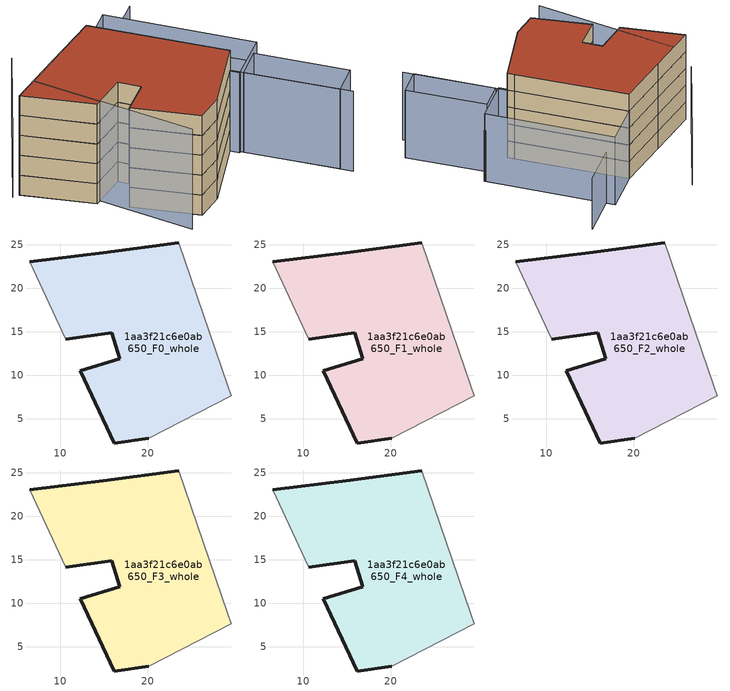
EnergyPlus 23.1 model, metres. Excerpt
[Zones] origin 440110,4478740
1aa3f21c6e0ab650_F0_whole
 floor ground (EU_floor_Construction): 29.59,7.62 29.21,8.77 23.56,25.18 14.91,24.08 6.5,23.01 10.59,14.16 15.88,14.86 16.8,11.91 12.28,10.51 16.16,2.22 20.12,2.75 z0
 wall outside (EU_wall_Construction): 20.12,2.75 16.16,2.22 12.28,10.51 16.8,11.91 15.88,14.86 10.59,14.16 / 6.5,23.01 14.91,24.08 23.56,25.18 z0:3
 wall adiabatic (EU_wall_Construction): 23.56,25.18 29.21,8.77 29.59,7.62 20.12,2.75 / 10.59,14.16 6.5,23.01 z0:3
1aa3f21c6e0ab650_F1_whole
 floor to 1aa3f21c6e0ab650_F0_whole (EU_floor_Construction): 29.59,7.62 29.21,8.77 23.56,25.18 14.91,24.08 6.5,23.01 10.58,14.16 15.88,14.86 16.8,11.91 12.28,10.51 16.16,2.22 20.12,2.75 z3
 wall outside (EU_wall_Construction): 20.12,2.75 16.16,2.22 12.28,10.51 16.8,11.91 15.88,14.86 10.59,14.16 / 6.5,23.01 14.91,24.08 23.56,25.18 z3:6
 wall adiabatic (EU_wall_Construction): 23.56,25.18 29.21,8.77 29.59,7.62 20.12,2.75 / 10.59,14.16 6.5,23.01 z3:6
1aa3f21c6e0ab650_F2_whole
 floor to 1aa3f21c6e0ab650_F1_whole (EU_floor_Construction): 29.59,7.62 29.21,8.77 23.56,25.18 14.91,24.08 6.5,23.01 10.58,14.16 15.88,14.86 16.8,11.91 12.28,10.51 16.16,2.22 20.12,2.75 z6
 wall outside (EU_wall_Construction): 20.12,2.75 16.16,2.22 12.28,10.51 16.8,11.91 15.88,14.86 10.59,14.16 / 6.5,23.01 14.91,24.08 23.56,25.18 z6:9
 wall adiabatic (EU_wall_Construction): 23.56,25.18 29.21,8.77 29.59,7.62 20.12,2.75 / 10.59,14.16 6.5,23.01 z6:9
1aa3f21c6e0ab650_F3_whole
 floor to 1aa3f21c6e0ab650_F2_whole (EU_floor_Construction): 29.59,7.62 29.21,8.77 23.56,25.18 14.91,24.08 6.5,23.01 10.58,14.16 15.88,14.86 16.8,11.91 12.28,10.51 16.16,2.22 20.12,2.75 z9
 wall outside (EU_wall_Construction): 20.12,2.75 16.16,2.22 12.28,10.51 16.8,11.91 15.88,14.86 10.59,14.16 / 6.5,23.01 14.91,24.08 23.56,25.18 z9:12
 wall adiabatic (EU_wall_Construction): 23.56,25.18 29.21,8.77 29.59,7.62 20.12,2.75 / 10.59,14.16 6.5,23.01 z9:12
1aa3f21c6e0ab650_F4_whole
 floor to 1aa3f21c6e0ab650_F3_whole (EU_floor_Construction): 29.59,7.62 29.21,8.77 23.56,25.18 14.91,24.08 6.5,23.01 10.58,14.16 15.88,14.86 16.8,11.91 12.28,10.51 16.16,2.22 20.12,2.75 z12
 wall outside (EU_wall_Construction): 20.12,2.75 16.16,2.22 12.28,10.51 16.8,11.91 15.88,14.86 10.59,14.16 / 6.5,23.01 14.91,24.08 23.56,25.18 z12:15
 wall adiabatic (EU_wall_Construction): 23.56,25.18 29.21,8.77 29.59,7.62 20.12,2.75 / 10.59,14.16 6.5,23.01 z12:15
 roof outside (EU_roof_Construction): 23.56,25.18 29.21,8.77 29.59,7.62 20.12,2.75 16.16,2.22 12.28,10.51 16.8,11.91 15.88,14.86 10.59,14.16 6.5,23.01 14.91,24.08 z15
shading: 16.3,3.03 29.59,7.62 / 29.59,7.62 34.76,-7.35 / 34.21,-5.78 30.15,5.97 / 30.15,5.97 34.22,7.38 / 34.22,7.38 38.28,-4.38 / 38.28,-4.38 34.21,-5.78 / 30.05,27.33 36.32,8.47 / 36.32,8.47 29.83,6.31 / 29.83,6.31 23.56,25.18 / 23.56,25.18 30.05,27.33 z0:12; 10.03,23.5 13.07,1.46 z0:15; 36.34,8.41 30.42,26.05 / 30.42,26.05 36.99,28.25 / 19.41,33.49 5.68,23.42 z0:9
[Building]
EU S2 Campaign: North Axis=0; Terrain=City; Solar Distribution=FullExterior
[Site:Location]
Madrid: Latitude=40.5; Longitude=-3.5; Time Zone=1; Elevation=609
[SizingPeriod:WeatherFileDays]
AnnualSizingPeriod: Begin Month=1; Begin Day of Month=1; End Month=12; End Day of Month=31; Day of Week for Start Day=Monday; Use Weather File Daylight Saving Period=No; Use Weather File Rain and Snow Indicators=No
[MATERIAL]
EU_InternalMass_Material: Roughness=MediumRough; Thickness=0.1; Conductivity=1; Density=1800; Specific Heat=900; Thermal Absorptance=0.9; Solar Absorptance=0.7; Visible Absorptance=0.7
[MATERIAL:NOMASS] Roughness=MediumRough; Thermal Absorptance=0.9; Solar Absorptance=0.7; Visible Absorptance=0.7
Name | Thermal Resistance
EU_wall_NoMass | 0.459673
EU_roof_NoMass | 0.495815
EU_floor_NoMass | 0.788942
[CONSTRUCTION]
EU_wall_Construction: EU_wall_NoMass
EU_roof_Construction: EU_roof_NoMass
EU_floor_Construction: EU_floor_NoMass
EU_InternalMass_Construction: EU_InternalMass_Material
[ZONE] Type=1; Multiplier=1; Ceiling Height=autocalculate; Floor Area=autocalculate; Part of Total Floor Area=Yes
Name | Volume
1aa3f21c6e0ab650_F0_whole | 936.202
1aa3f21c6e0ab650_F1_whole; 1aa3f21c6e0ab650_F2_whole; 1aa3f21c6e0ab650_F3_whole; 1aa3f21c6e0ab650_F4_whole | 936.201
[INTERNALMASS] Construction=EU_InternalMass_Construction; Surface Area=312.069
Name | Zone or ZoneList
1aa3f21c6e0ab650_F0_whole_EU_InternalMass | 1aa3f21c6e0ab650_F0_whole
1aa3f21c6e0ab650_F1_whole_EU_InternalMass | 1aa3f21c6e0ab650_F1_whole
1aa3f21c6e0ab650_F2_whole_EU_InternalMass | 1aa3f21c6e0ab650_F2_whole
1aa3f21c6e0ab650_F3_whole_EU_InternalMass | 1aa3f21c6e0ab650_F3_whole
1aa3f21c6e0ab650_F4_whole_EU_InternalMass | 1aa3f21c6e0ab650_F4_whole
[OTHEREQUIPMENT] Fuel Type=Electricity; Design Level Calculation Method=Watts/Area; Power per Zone Floor Area=1; Fraction Latent=0; Fraction Radiant=0; Fraction Lost=0; Carbon Dioxide Generation Rate=0; EndUse Subcategory=EU_Step8_InternalGains
Name | Zone or ZoneList or Space or SpaceList | Schedule
EU_Step8_InternalGain_1aa3f21c6e0ab650_F0_whole_f000 | 1aa3f21c6e0ab650_F0_whole | EU_Step8_GainSchedule_1aa3f21c6e0ab650_F0_whole_f000
EU_Step8_InternalGain_1aa3f21c6e0ab650_F1_whole_f000 | 1aa3f21c6e0ab650_F1_whole | EU_Step8_GainSchedule_1aa3f21c6e0ab650_F1_whole_f000
EU_Step8_InternalGain_1aa3f21c6e0ab650_F2_whole_f000 | 1aa3f21c6e0ab650_F2_whole | EU_Step8_GainSchedule_1aa3f21c6e0ab650_F2_whole_f000
EU_Step8_InternalGain_1aa3f21c6e0ab650_F3_whole_f000 | 1aa3f21c6e0ab650_F3_whole | EU_Step8_GainSchedule_1aa3f21c6e0ab650_F3_whole_f000
EU_Step8_InternalGain_1aa3f21c6e0ab650_F4_whole_f000 | 1aa3f21c6e0ab650_F4_whole | EU_Step8_GainSchedule_1aa3f21c6e0ab650_F4_whole_f000
[ZONEVENTILATION:DESIGNFLOWRATE] Schedule=EU_AlwaysOn; Design Flow Rate Calculation Method=AirChanges/Hour; Air Changes per Hour=0.719161; Ventilation Type=Natural; Fan Pressure Rise=0; Fan Total Efficiency=1; Constant Term Coefficient=1; Temperature Term Coefficient=0; Velocity Term Coefficient=0; Velocity Squared Term Coefficient=0; Minimum Indoor Temperature=-100; Maximum Indoor Temperature=100; Delta Temperature=-100; Minimum Outdoor Temperature=-100; Maximum Outdoor Temperature=100; Maximum Wind Speed=40
Name | Zone or ZoneList or Space or SpaceList
EU_ConstantAir_1aa3f21c6e0ab650_F0_whole | 1aa3f21c6e0ab650_F0_whole
EU_ConstantAir_1aa3f21c6e0ab650_F1_whole | 1aa3f21c6e0ab650_F1_whole
EU_ConstantAir_1aa3f21c6e0ab650_F2_whole | 1aa3f21c6e0ab650_F2_whole
EU_ConstantAir_1aa3f21c6e0ab650_F3_whole | 1aa3f21c6e0ab650_F3_whole
EU_ConstantAir_1aa3f21c6e0ab650_F4_whole | 1aa3f21c6e0ab650_F4_whole
[HVACTEMPLATE:THERMOSTAT] Constant Heating Setpoint=20; Constant Cooling Setpoint=50
EU_HeatOnly_1aa3f21c6e0ab650_F0_whole; EU_HeatOnly_1aa3f21c6e0ab650_F1_whole; EU_HeatOnly_1aa3f21c6e0ab650_F2_whole; EU_HeatOnly_1aa3f21c6e0ab650_F3_whole; EU_HeatOnly_1aa3f21c6e0ab650_F4_whole
[HVACTEMPLATE:ZONE:IDEALLOADSAIRSYSTEM] System Availability Schedule=EU_AlwaysOn; Maximum Heating Supply Air Temperature=50; Minimum Cooling Supply Air Temperature=13; Maximum Heating Supply Air Humidity Ratio=0.0156; Minimum Cooling Supply Air Humidity Ratio=0.0077; Heating Limit=NoLimit; Cooling Limit=NoLimit; Heating Availability Schedule=EU_AlwaysOn; Cooling Availability Schedule=EU_CoolingOff; Dehumidification Control Type=ConstantSensibleHeatRatio; Cooling Sensible Heat Ratio=0.7; Dehumidification Setpoint=60; Humidification Control Type=None; Humidification Setpoint=30; Outdoor Air Method=None; Outdoor Air Flow Rate per Person=0.00944; Outdoor Air Flow Rate per Zone Floor Area=0; Outdoor Air Flow Rate per Zone=0; Demand Controlled Ventilation Type=None; Outdoor Air Economizer Type=NoEconomizer; Heat Recovery Type=None; Sensible Heat Recovery Effectiveness=0.7; Latent Heat Recovery Effectiveness=0.65
Name | Template Thermostat
1aa3f21c6e0ab650_F0_whole | EU_HeatOnly_1aa3f21c6e0ab650_F0_whole
1aa3f21c6e0ab650_F1_whole | EU_HeatOnly_1aa3f21c6e0ab650_F1_whole
1aa3f21c6e0ab650_F2_whole | EU_HeatOnly_1aa3f21c6e0ab650_F2_whole
1aa3f21c6e0ab650_F3_whole | EU_HeatOnly_1aa3f21c6e0ab650_F3_whole
1aa3f21c6e0ab650_F4_whole | EU_HeatOnly_1aa3f21c6e0ab650_F4_whole
[SIZING:ZONE] Zone Cooling Design Supply Air Temperature Input Method=SupplyAirTemperature; Zone Cooling Design Supply Air Temperature=13; Zone Heating Design Supply Air Temperature Input Method=SupplyAirTemperature; Zone Heating Design Supply Air Temperature=50; Zone Cooling Design Supply Air Humidity Ratio=0.008; Zone Heating Design Supply Air Humidity Ratio=0.008; Cooling Design Air Flow Method=DesignDay; Cooling Design Air Flow Rate=0; Cooling Minimum Air Flow per Zone Floor Area=0.000762; Cooling Minimum Air Flow=0; Cooling Minimum Air Flow Fraction=0.2; Heating Design Air Flow Method=DesignDay; Heating Design Air Flow Rate=0; Heating Maximum Air Flow per Zone Floor Area=0.002032; Heating Maximum Air Flow=0.141576; Heating Maximum Air Flow Fraction=0.3; Account for Dedicated Outdoor Air System=No; Dedicated Outdoor Air System Control Strategy=NeutralSupplyAir; Dedicated Outdoor Air Low Setpoint Temperature for Design=autosize; Dedicated Outdoor Air High Setpoint Temperature for Design=autosize; Zone Load Sizing Method=Sensible Load Only No Latent Load; Zone Latent Cooling Design Supply Air Humidity Ratio Input Method=HumidityRatioDifference; Zone Cooling Design Supply Air Humidity Ratio Difference=0.005; Zone Latent Heating Design Supply Air Humidity Ratio Input Method=HumidityRatioDifference; Zone Humidification Design Supply Air Humidity Ratio Difference=0.005
1aa3f21c6e0ab650_F0_whole; 1aa3f21c6e0ab650_F1_whole; 1aa3f21c6e0ab650_F2_whole; 1aa3f21c6e0ab650_F3_whole; 1aa3f21c6e0ab650_F4_whole
[SCHEDULE:CONSTANT]
Name | Hourly Value
EU_AlwaysOn | 1
EU_CoolingOff | 0
[SCHEDULE:FILE] Column Number=1; Rows to Skip at Top=0; Number of Hours of Data=8760; Column Separator=Comma; Interpolate to Timestep=No; Minutes per Item=60; Adjust Schedule for Daylight Savings=Yes
Name | File
EU_Step8_GainSchedule_1aa3f21c6e0ab650_F0_whole_f000 | ../../schedules/1aa3f21c6e0ab650/1aa3f21c6e0ab650_F0_whole_f000_gain.csv
EU_Step8_GainSchedule_1aa3f21c6e0ab650_F1_whole_f000 | ../../schedules/1aa3f21c6e0ab650/1aa3f21c6e0ab650_F1_whole_f000_gain.csv
EU_Step8_GainSchedule_1aa3f21c6e0ab650_F2_whole_f000 | ../../schedules/1aa3f21c6e0ab650/1aa3f21c6e0ab650_F2_whole_f000_gain.csv
EU_Step8_GainSchedule_1aa3f21c6e0ab650_F3_whole_f000 | ../../schedules/1aa3f21c6e0ab650/1aa3f21c6e0ab650_F3_whole_f000_gain.csv
EU_Step8_GainSchedule_1aa3f21c6e0ab650_F4_whole_f000 | ../../schedules/1aa3f21c6e0ab650/1aa3f21c6e0ab650_F4_whole_f000_gain.csv
